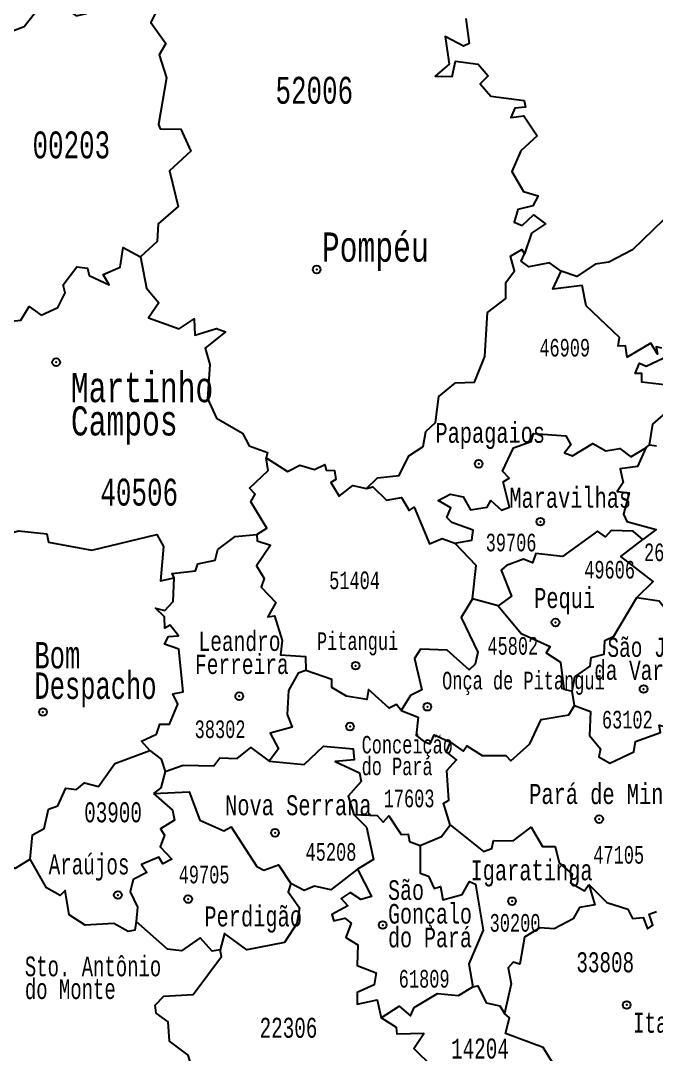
# Model space of a CAD drawing. Header units: millimetres. Extents: x 9851 to 10267, y 23387 to 23778.
# Drawn here: x 10137.97 to 10145.33, y 23523.47 to 23535.43 of the extents above; entities that cross this region are included whole.
import ezdxf
from ezdxf.enums import TextEntityAlignment as Align

# ---------------------------------------------------------------- set-up
doc = ezdxf.new("R2010")
doc.units = ezdxf.units.MM
doc.layers.add('3', color=7, linetype='Continuous')
doc.styles.add('MONOTXT', font='MONOTXT', dxfattribs={"height": 0.2})

# ---------------------------------------------------------------- blocks, each defined once
blk = doc.blocks.new('SEDE')
at = {"layer": '3', "color": 7, "linetype": 'Continuous'}
blk.add_circle((0, 0), 0.00451, dxfattribs=at)

msp = doc.modelspace()

# ---------------------------------------------------------------- linework, layer by layer
at = {"color": 7, "linetype": 'Continuous'}
for p, q in [((10145.208, 23530.487), (10145.25, 23530.523)), ((10145.25, 23530.523), (10145.333, 23530.511)), ((10143.498, 23528.659), (10143.202, 23528.738)), ((10144.383, 23527.504), (10144.355, 23527.671))]:
    msp.add_line(p, q, dxfattribs=at)
for points in [[(10137.57, 23535.195), (10138.012, 23535.362), (10138.227, 23535.636), (10138.413, 23535.625), (10138.615, 23535.485), (10138.732, 23535.512), (10138.778, 23535.623), (10138.725, 23535.861), (10138.881, 23535.988)], [(10138.881, 23535.988), (10139.02, 23535.897), (10139.378, 23535.918), (10139.577, 23535.776), (10139.607, 23535.667), (10139.48, 23535.407), (10139.651, 23535.165), (10139.575, 23535.033), (10139.66, 23534.768), (10139.568, 23534.226), (10139.586, 23534.177), (10139.827, 23534.173), (10139.941, 23533.918), (10139.693, 23533.692), (10139.793, 23533.28), (10139.564, 23533.078), (10139.552, 23532.874), (10139.359, 23532.695)], [(10143.124, 23535.453), (10143.164, 23535.164), (10143.098, 23535.132), (10142.885, 23535.246), (10142.932, 23534.925), (10142.769, 23534.785), (10142.968, 23534.782), (10143.007, 23534.959), (10143.268, 23534.925), (10143.385, 23534.789), (10143.292, 23534.699), (10143.415, 23534.556), (10143.801, 23534.505), (10143.815, 23534.426), (10143.693, 23534.415), (10143.648, 23534.307), (10143.795, 23534.326), (10143.95, 23534.096), (10143.761, 23533.921), (10143.658, 23533.683), (10143.791, 23533.451), (10143.964, 23533.403), (10143.902, 23533.286), (10143.728, 23533.244), (10143.686, 23533.096), (10143.777, 23533.058), (10143.907, 23533.184), (10144.049, 23533.078), (10143.886, 23532.97), (10143.803, 23532.731)], [(10146.666, 23533.5), (10146.392, 23533.336), (10146.24, 23533.375), (10146.145, 23533.099), (10145.794, 23533.199), (10145.41, 23533.12), (10145.054, 23532.777), (10144.779, 23532.633), (10144.623, 23532.613), (10144.412, 23532.469), (10144.228, 23532.53)], [(10137.398, 23531.619), (10137.652, 23531.684), (10137.759, 23531.939), (10137.975, 23531.965), (10138.071, 23532.12), (10138.209, 23532.02), (10138.401, 23532.111), (10138.487, 23532.278), (10138.464, 23532.372), (10138.62, 23532.58), (10138.745, 23532.565), (10138.763, 23532.481), (10138.995, 23532.372), (10138.925, 23532.49), (10139.124, 23532.575), (10139.158, 23532.803), (10139.359, 23532.695)], [(10139.359, 23532.695), (10139.427, 23532.335), (10139.57, 23532.164), (10139.452, 23531.989), (10139.806, 23531.865), (10139.981, 23531.98), (10139.986, 23531.789), (10140.24, 23531.867), (10140.343, 23531.827), (10140.106, 23531.64), (10140.162, 23531.45), (10140.133, 23531.058), (10140.237, 23530.83), (10140.539, 23530.656), (10140.618, 23530.511), (10140.828, 23530.433), (10140.814, 23530.372)], [(10141.975, 23530.016), (10142.104, 23530.14), (10142.354, 23530.168), (10142.465, 23530.394), (10142.633, 23530.503), (10142.663, 23530.676), (10142.774, 23530.779), (10142.813, 23531.081), (10143.007, 23531.237), (10143.227, 23531.245), (10143.345, 23531.543), (10143.375, 23532.053), (10143.587, 23532.214), (10143.589, 23532.401), (10143.689, 23532.533), (10143.642, 23532.705), (10143.775, 23532.783), (10143.803, 23532.731)], [(10144.228, 23532.53), (10144.094, 23532.626), (10143.853, 23532.58), (10143.765, 23532.645), (10143.803, 23532.731)], [(10145.393, 23531.638), (10145.33, 23531.654), (10145.345, 23531.572), (10145.266, 23531.698), (10144.993, 23531.536), (10144.974, 23531.666), (10144.888, 23531.662), (10144.903, 23531.763), (10144.518, 23532.128), (10144.471, 23532.364), (10144.131, 23532.323), (10144.228, 23532.53)], [(10145.491, 23531.207), (10145.162, 23531.247), (10145.161, 23531.346), (10145.087, 23531.346), (10145.134, 23531.467), (10145.213, 23531.431), (10145.411, 23531.522)], [(10145.25, 23530.523), (10145.291, 23530.76), (10145.501, 23530.944)], [(10142.997, 23529.385), (10143.193, 23529.42), (10143.211, 23529.535), (10142.965, 23529.622), (10142.904, 23529.682), (10142.951, 23529.793), (10142.804, 23529.876), (10142.944, 23529.951), (10143.095, 23529.921), (10143.179, 23529.771), (10143.374, 23529.799), (10143.415, 23529.879), (10143.539, 23529.764), (10143.63, 23529.801), (10143.559, 23530.094), (10143.628, 23530.134), (10143.549, 23530.218), (10143.677, 23530.488), (10143.881, 23530.561), (10143.908, 23530.654), (10144.283, 23530.626), (10144.341, 23530.52), (10144.269, 23530.429), (10144.359, 23530.395), (10144.596, 23530.536), (10144.745, 23530.452), (10144.909, 23530.478), (10145.035, 23530.383), (10145.208, 23530.487)], [(10145.208, 23530.487), (10145.111, 23530.272), (10144.912, 23530.242), (10144.947, 23530.085), (10144.879, 23529.982), (10145.015, 23529.964), (10144.95, 23529.719), (10144.99, 23529.634), (10145.328, 23529.54), (10145.173, 23529.425)], [(10140.706, 23529.485), (10140.823, 23529.558), (10140.638, 23529.861), (10140.686, 23529.952), (10140.619, 23530.018), (10140.836, 23530.226), (10140.814, 23530.372)], [(10140.814, 23530.372), (10141.062, 23530.214), (10141.205, 23530.287), (10141.372, 23530.234), (10141.491, 23530.294), (10141.51, 23530.229), (10141.606, 23530.223), (10141.622, 23530.122), (10141.561, 23530.084), (10141.657, 23529.927), (10141.818, 23530.051), (10141.975, 23530.016)], [(10141.975, 23530.016), (10142.048, 23530.036), (10142.207, 23529.882), (10142.38, 23529.912), (10142.469, 23529.761), (10142.528, 23529.8), (10142.703, 23529.376), (10142.85, 23529.439), (10142.997, 23529.385)], [(10136.837, 23529.77), (10136.927, 23529.599), (10137.103, 23529.53), (10137.282, 23529.554), (10137.49, 23529.398), (10137.947, 23529.527), (10138.276, 23529.492), (10138.292, 23529.396), (10138.794, 23529.303), (10139.548, 23529.482), (10139.626, 23529.344), (10139.59, 23528.946), (10139.748, 23528.984)], [(10139.748, 23528.984), (10139.727, 23529.031), (10139.996, 23529.063), (10140.022, 23529.143), (10140.223, 23529.185), (10140.255, 23529.31), (10140.453, 23529.46), (10140.706, 23529.485)], [(10140.706, 23529.485), (10140.709, 23529.41), (10140.865, 23529.362), (10140.702, 23529.12), (10140.792, 23528.974), (10140.755, 23528.876), (10140.925, 23528.697), (10140.831, 23528.532), (10140.911, 23528.541), (10141, 23528.257), (10140.98, 23528.09), (10141.268, 23528.074), (10141.272, 23527.909)], [(10145.173, 23529.425), (10145.063, 23529.524), (10144.806, 23529.529), (10144.741, 23529.457), (10144.648, 23529.523), (10144.244, 23529.228), (10143.935, 23529.264), (10143.897, 23529.157), (10143.793, 23529.198), (10143.597, 23529.127), (10143.533, 23529.072), (10143.653, 23528.769), (10143.498, 23528.659)], [(10143.202, 23528.738), (10143.245, 23529.127), (10142.997, 23529.385)], [(10145.103, 23528.755), (10145.294, 23528.942), (10144.92, 23529.23), (10145.173, 23529.425)], [(10139.465, 23526.985), (10139.372, 23527.092), (10139.545, 23527.173), (10139.581, 23527.289), (10139.696, 23527.288), (10139.792, 23527.52), (10139.733, 23527.64), (10139.853, 23527.662), (10139.802, 23528.158), (10139.636, 23528.217), (10139.683, 23528.305), (10139.798, 23528.313), (10139.702, 23528.433), (10139.642, 23528.4), (10139.637, 23528.532), (10139.534, 23528.63), (10139.64, 23528.604), (10139.737, 23528.71), (10139.748, 23528.984)], [(10143.202, 23528.738), (10143.07, 23528.524), (10143.264, 23528.122), (10143.234, 23527.983), (10143.164, 23527.919), (10142.909, 23528.144), (10142.602, 23528.156), (10142.53, 23528.049), (10142.614, 23527.685), (10142.485, 23527.62), (10142.376, 23527.448)], [(10144.355, 23527.671), (10144.387, 23527.836), (10144.565, 23527.96), (10144.575, 23528.061), (10144.725, 23528.1), (10144.736, 23528.259), (10144.84, 23528.308), (10145.103, 23528.755)], [(10145.103, 23528.755), (10145.365, 23528.718), (10145.447, 23528.607), (10145.552, 23528.757), (10145.676, 23528.647), (10145.844, 23528.637), (10145.77, 23528.533), (10145.663, 23528.55), (10145.611, 23528.451), (10145.78, 23528.388)], [(10143.498, 23528.659), (10143.767, 23528.337), (10144.103, 23528.188), (10144.055, 23528.113), (10144.221, 23528.005), (10144.261, 23527.695), (10144.355, 23527.671)], [(10141.272, 23527.909), (10141.183, 23527.879), (10141.073, 23527.678), (10141.056, 23527.4), (10141.115, 23527.256), (10140.858, 23527.185), (10140.957, 23527.006), (10140.85, 23526.862)], [(10142.376, 23527.448), (10142.323, 23527.517), (10142.236, 23527.474), (10141.997, 23527.69), (10141.978, 23527.575), (10141.745, 23527.614), (10141.575, 23527.712), (10141.575, 23527.806), (10141.272, 23527.909)], [(10144.383, 23527.504), (10144.567, 23527.437), (10144.555, 23527.16), (10144.684, 23527.005), (10144.663, 23526.911), (10144.793, 23526.837), (10145.07, 23526.97), (10145.09, 23527.09), (10145.38, 23527.192), (10145.364, 23527.279), (10145.445, 23527.26), (10145.471, 23527.332), (10145.62, 23527.382), (10145.603, 23527.547), (10145.76, 23527.735)], [(10142.376, 23527.448), (10142.575, 23527.37), (10142.552, 23527.16), (10142.647, 23527.084), (10142.712, 23527.063), (10142.76, 23527.166), (10142.947, 23527.081)], [(10142.947, 23527.081), (10143.094, 23526.978), (10143.137, 23527.038), (10143.313, 23526.927), (10143.59, 23526.927), (10143.645, 23526.867), (10143.866, 23527.062), (10143.998, 23527.345), (10144.316, 23527.397), (10144.383, 23527.504)], [(10142.944, 23526.126), (10142.866, 23526.377), (10142.93, 23526.411), (10142.904, 23526.755), (10143.019, 23526.876), (10142.9, 23526.971), (10142.947, 23527.081)], [(10138.082, 23525.726), (10138.11, 23526.011), (10138.244, 23526.083), (10138.292, 23526.308), (10138.402, 23526.346), (10138.494, 23526.549), (10138.616, 23526.535), (10138.709, 23526.61), (10138.874, 23526.568), (10139.062, 23526.836), (10139.465, 23526.985)], [(10139.465, 23526.985), (10139.597, 23526.883), (10139.644, 23526.741)], [(10139.644, 23526.741), (10139.854, 23526.817), (10140.208, 23526.807), (10140.276, 23526.902), (10140.476, 23526.893), (10140.638, 23527.021), (10140.85, 23526.862)], [(10140.85, 23526.862), (10141.253, 23526.824), (10141.477, 23527.036), (10141.82, 23527.003), (10141.833, 23526.876), (10141.613, 23526.856), (10141.894, 23526.727), (10141.914, 23526.628), (10141.764, 23526.458), (10141.83, 23526.243)], [(10139.644, 23526.741), (10139.596, 23526.554), (10139.51, 23526.487)], [(10139.51, 23526.487), (10139.73, 23526.295), (10139.753, 23526.179), (10139.591, 23526.077), (10139.638, 23526.006), (10139.585, 23525.871), (10139.72, 23525.726), (10139.617, 23525.673), (10139.57, 23525.751), (10139.37, 23525.665), (10139.432, 23525.575), (10139.272, 23525.491), (10139.239, 23525.348), (10139.325, 23525.171), (10139.309, 23525.006)], [(10139.51, 23526.487), (10139.921, 23526.506), (10140.047, 23526.18), (10140.322, 23526.056), (10140.408, 23526.103), (10140.707, 23525.641), (10140.785, 23525.602), (10140.955, 23525.664), (10141.1, 23525.446)], [(10141.83, 23526.243), (10142.099, 23526.231), (10142.167, 23526.155), (10142.235, 23526.229), (10142.377, 23526.012), (10142.456, 23526.017), (10142.472, 23525.933), (10142.595, 23525.884)], [(10141.83, 23526.243), (10141.975, 23526.097), (10142.057, 23525.724), (10141.872, 23525.613)], [(10142.595, 23525.884), (10142.845, 23525.991), (10142.944, 23526.126)], [(10142.944, 23526.126), (10143.33, 23525.818), (10143.425, 23525.851), (10143.445, 23525.942), (10143.672, 23525.939), (10143.883, 23526.098), (10144.012, 23525.876), (10144.159, 23525.875), (10144.204, 23525.684), (10144.358, 23525.553), (10144.335, 23525.452), (10144.498, 23525.363), (10144.55, 23525.433)], [(10142.595, 23525.884), (10142.595, 23525.565), (10142.694, 23525.532), (10142.759, 23525.39), (10142.83, 23525.41), (10142.857, 23525.257), (10143.083, 23525.319), (10143.169, 23525.469), (10143.236, 23525.437), (10143.324, 23524.908), (10143.158, 23524.518), (10143.208, 23524.249)], [(10138.082, 23525.726), (10137.906, 23525.62), (10137.854, 23525.652)], [(10139.309, 23525.006), (10139.295, 23524.907), (10139.215, 23524.889), (10139.05, 23524.985), (10138.719, 23524.965), (10138.532, 23525.082), (10138.488, 23525.366), (10138.427, 23525.309), (10138.27, 23525.397), (10138.082, 23525.726)], [(10141.872, 23525.613), (10141.562, 23525.373), (10141.372, 23525.416), (10141.255, 23525.366), (10141.1, 23525.446)], [(10141.872, 23525.613), (10142.032, 23525.296), (10141.908, 23525.261), (10141.787, 23525.341), (10141.682, 23525.274), (10141.759, 23525.187), (10141.573, 23525.087), (10141.597, 23525.014), (10141.723, 23525.047), (10141.799, 23524.987), (10141.736, 23524.822), (10141.873, 23524.736), (10141.867, 23524.498), (10142.088, 23524.413), (10142.065, 23524.273), (10141.867, 23524.185), (10141.869, 23524.051), (10142.1, 23524.101), (10142.144, 23523.891)], [(10141.1, 23525.446), (10141.067, 23525.351), (10141.199, 23525.165), (10141.17, 23524.983), (10141.025, 23524.762), (10140.588, 23524.68), (10140.331, 23524.868), (10140.282, 23524.68)], [(10144.55, 23525.433), (10144.62, 23525.201), (10144.443, 23525.168), (10144.367, 23525.037), (10144.148, 23524.921), (10143.983, 23524.932), (10143.806, 23524.826), (10143.752, 23524.514), (10143.674, 23524.536), (10143.617, 23524.47), (10143.649, 23524.286), (10143.573, 23523.942)], [(10144.55, 23525.433), (10144.756, 23525.227), (10145.001, 23525.15), (10145.053, 23525.041), (10145.18, 23525.054), (10145.227, 23524.921), (10145.289, 23524.965), (10145.248, 23525.09), (10145.334, 23525.121)], [(10140.282, 23524.68), (10140.19, 23524.665), (10140.049, 23524.818), (10139.832, 23524.669), (10139.673, 23524.685), (10139.309, 23525.006)], [(10139.942, 23523.358), (10139.912, 23523.461), (10139.693, 23523.623), (10139.68, 23523.845), (10139.542, 23523.946), (10139.529, 23524.037), (10139.63, 23524.144), (10139.968, 23524.162), (10140.297, 23524.601), (10140.282, 23524.68)], [(10142.144, 23523.891), (10142.354, 23524.027), (10142.484, 23523.914), (10142.526, 23524.011), (10142.797, 23524.173), (10143.04, 23524.15), (10143.208, 23524.249)], [(10143.208, 23524.249), (10143.265, 23524.261), (10143.361, 23524.065), (10143.517, 23524.031), (10143.573, 23523.942)], [(10145.05, 23522.547), (10144.905, 23522.765), (10144.594, 23522.818), (10144.616, 23522.956), (10144.528, 23523.198), (10144.119, 23523.386), (10144.022, 23523.547), (10143.585, 23523.712), (10143.631, 23523.893), (10143.573, 23523.942)], [(10143.172, 23522.26), (10143.126, 23522.314), (10143.246, 23522.433), (10143.229, 23522.563), (10143.098, 23522.595), (10142.995, 23522.785), (10142.943, 23522.769), (10142.985, 23522.822), (10142.917, 23522.915), (10142.651, 23523.16), (10142.704, 23523.259), (10142.769, 23523.223), (10142.741, 23523.327), (10142.523, 23523.538), (10142.639, 23523.709), (10142.331, 23523.703), (10142.321, 23523.78), (10142.144, 23523.891)]]:
    msp.add_lwpolyline(points, dxfattribs=at)
for p in [(10141.399, 23532.549), (10138.383, 23531.477), (10143.274, 23530.302), (10143.988, 23529.632), (10144.163, 23528.466), (10141.849, 23527.966), (10145.183, 23527.696), (10140.502, 23527.613), (10138.23, 23527.43), (10142.68, 23527.491), (10141.785, 23527.263), (10144.669, 23526.191), (10140.916, 23526.032), (10139.097, 23525.313), (10139.91, 23525.266), (10143.66, 23525.241), (10142.163, 23524.966), (10144.988, 23524.041)]:
    msp.add_point(p, dxfattribs=at)

# ---------------------------------------------------------------- block references
at = {"color": 7, "linetype": 'Continuous', "zscale": 10}
for p, xscale, yscale, rotation in [((10141.399, 23532.549), 9.99997699941368, 9.99997699941368, 1.192439105898666), ((10138.383, 23531.477), 10.00001741840244, 10.00001741840244, 1.111042537851131), ((10143.274, 23530.302), 10, 10, 1.236202268608588), ((10143.988, 23529.632), 10.00001837824816, 10.00001837824816, 1.253546263329687), ((10144.163, 23528.466), 9.99997895955376, 9.99997895955376, 1.255419290147284), ((10141.849, 23527.966), 9.999978937978021, 9.999978937978021, 1.192972600898366), ((10140.502, 23527.613), 9.999986881208955, 9.999986881208955, 1.156144815278966), ((10145.183, 23527.696), 9.999983751210475, 9.999983751210475, 1.280771387255938), ((10142.68, 23527.491), 10, 10, 1.213784395279797), ((10138.23, 23527.43), 10, 10, 1.094231839803065), ((10141.785, 23527.263), 10.00001290898027, 10.00001290898027, 1.189499341038183), ((10144.669, 23526.191), 10.00001069113139, 10.00001069113139, 1.263688242219662), ((10140.916, 23526.032), 10, 10, 1.162546818854403), ((10139.097, 23525.313), 10.00001651558575, 10.00001651558575, 1.110775783734986), ((10139.91, 23525.266), 10, 10, 1.13266000821061), ((10143.66, 23525.241), 10, 10, 1.234335068807158), ((10142.163, 23524.966), 9.999978937978021, 9.999978937978021, 1.192972600898366), ((10144.988, 23524.041), 9.99997750508844, 9.99997750508844, 1.267161751829815)]:
    msp.add_blockref('SEDE', p, dxfattribs=dict(at, xscale=xscale, yscale=yscale, rotation=rotation))

# ---------------------------------------------------------------- texts
at = {"color": 7, "linetype": 'Continuous', "style": 'MONOTXT'}
for s, height, rotation, width, p in [('52006', 0.3113, 0, 0.66667, (10141.371, 23534.623)), ('39706', 0.2036, 360, 0.666662, (10143.649, 23529.391)), ('51404', 0.2037, 360, 0.666658, (10141.837, 23528.954)), ('45802', 0.2038, 0, 0.666662, (10143.669, 23528.195)), ('63102', 0.2039, 0, 0.666658, (10144.995, 23527.342)), ('38302', 0.2039, 0, 0.666671, (10140.28, 23527.231)), ('03900', 0.2315, 0, 0.666671, (10139.041, 23526.27)), ('45208', 0.2041, 0, 0.666667, (10141.564, 23525.812)), ('49705', 0.2041, 0, 0.666667, (10140.095, 23525.55)), ('30200', 0.2042, 360, 0.666658, (10143.695, 23524.991)), ('33808', 0.2318, 0, 0.666667, (10144.739, 23524.535)), ('61809', 0.2043, 360, 0.666658, (10142.643, 23524.344)), ('22306', 0.2319, 0, 0.666663, (10141.072, 23523.777)), ('14204', 0.2319, 360, 0.666663, (10143.289, 23523.537))]:
    msp.add_text(s, height=height, rotation=rotation, dxfattribs=dict(at, width=width)).set_placement(p, align=Align.MIDDLE)
for s, height, width, p in [('00203', 0.3114, 0.666667, (10138.558, 23533.991)), ('46909', 0.2034, 0.666667, (10144.27, 23531.645)), ('40506', 0.3121, 0.666664, (10139.344, 23529.974)), ('26406', 0.2037, 0.666667, (10145.482, 23529.278)), ('49606', 0.2037, 0.666667, (10144.79, 23529.077)), ('17603', 0.204, 0.666671, (10142.468, 23526.43)), ('47105', 0.2041, 0.666667, (10144.895, 23525.778))]:
    msp.add_text(s, height=height, dxfattribs=dict(at, width=width)).set_placement(p, align=Align.MIDDLE)
at = {"color": 7, "linetype": 'Continuous', "style": 'MONOTXT', "width": 0.705883}
msp.add_text('Pomp%%233u', height=0.3378, dxfattribs=at).set_placement((10141.458, 23532.64))
at = {"color": 7, "linetype": 'Continuous', "style": 'MONOTXT'}
for s, height, rotation, width, p in [('Martinho ', 0.3372, 359.9957, 0.705887, (10138.553, 23531.352)), ('Campos', 0.3372, 359.9957, 0.705887, (10138.553, 23530.967)), ('Concei%%231%%227o ', 0.2034, 359.9959, 0.666667, (10141.919, 23527.154)), ('do Par%%225', 0.2034, 359.9959, 0.666667, (10141.919, 23526.903)), ('Perdig%%227o', 0.23139, 360, 0.705886, (10140.098, 23525.181)), ('Ita%%250na', 0.2318, 0, 0.666663, (10145.06, 23523.951))]:
    msp.add_text(s, height=height, rotation=rotation, dxfattribs=dict(at, width=width)).set_placement(p, align=Align.TOP_LEFT)
for s, height, rotation, width, p in [('Papagaios', 0.2306, 0, 0.705881, (10143.408, 23530.775)), ('Maravilhas', 0.2307, 0, 0.705883, (10144.334, 23530.024)), ('Pequi', 0.2309, 360, 0.705875, (10144.269, 23528.864)), ('Par%%225 de Minas', 0.23119, 0, 0.705889, (10144.777, 23526.597)), ('Igaratinga', 0.2313, 360, 0.705883, (10143.886, 23525.714))]:
    msp.add_text(s, height=height, rotation=rotation, dxfattribs=dict(at, width=width)).set_placement(p, align=Align.TOP_CENTER)
for s, height, rotation, width, p in [('Leandro ', 0.2218, 0.0097, 0.705884, (10140.573, 23528.137)), ('Pitangui', 0.2038, 0, 0.666671, (10141.872, 23528.148)), ('S%%227o Jos%%233', 0.22058, 0.0188, 0.705881, (10145.304, 23528.068)), ('Ferreira', 0.2218, 0.0097, 0.705884, (10140.532, 23527.87)), ('da Varginha', 0.22058, 0.0188, 0.705881, (10145.352, 23527.802))]:
    msp.add_text(s, height=height, rotation=rotation, dxfattribs=dict(at, width=width)).set_placement(p, align=Align.CENTER)
for s, height, rotation, width, p in [('Bom ', 0.3063, 359.9952, 0.666664, (10138.131, 23527.935)), ('Despacho', 0.3063, 359.9952, 0.666664, (10138.131, 23527.582)), ('On%%231a de Pitangui', 0.20385, 0, 0.666662, (10142.851, 23527.692)), ('Sto. Ant%%244nio ', 0.22802, 359.9948, 0.666671, (10138.02, 23524.373)), ('do Monte', 0.228, 359.9948, 0.666671, (10138.02, 23524.11))]:
    msp.add_text(s, height=height, rotation=rotation, dxfattribs=dict(at, width=width)).set_placement(p)
at = {"color": 7, "linetype": 'Continuous', "style": 'MONOTXT', "width": 0.705881}
msp.add_text('Nova Serrana', height=0.23121, dxfattribs=at).set_placement((10141.186, 23526.467), align=Align.TOP_CENTER)
at = {"color": 7, "linetype": 'Continuous', "style": 'MONOTXT', "width": 0.666667}
msp.add_text('Ara%%250jos', height=0.23162, rotation=0, dxfattribs=at).set_placement((10139.231, 23525.552), align=Align.RIGHT)
at = {"color": 7, "linetype": 'Continuous', "style": 'MONOTXT', "width": 0.705882}
for s, height, p in [('S%%227o ', 0.227, (10142.225, 23525.37)), ('Gon%%231alo ', 0.22698, (10142.225, 23525.096)), ('do Par%%225', 0.22698, (10142.225, 23524.822))]:
    msp.add_text(s, height=height, rotation=359.9922, dxfattribs=at).set_placement(p, align=Align.MIDDLE_LEFT)

doc.saveas('drawing.dxf')
